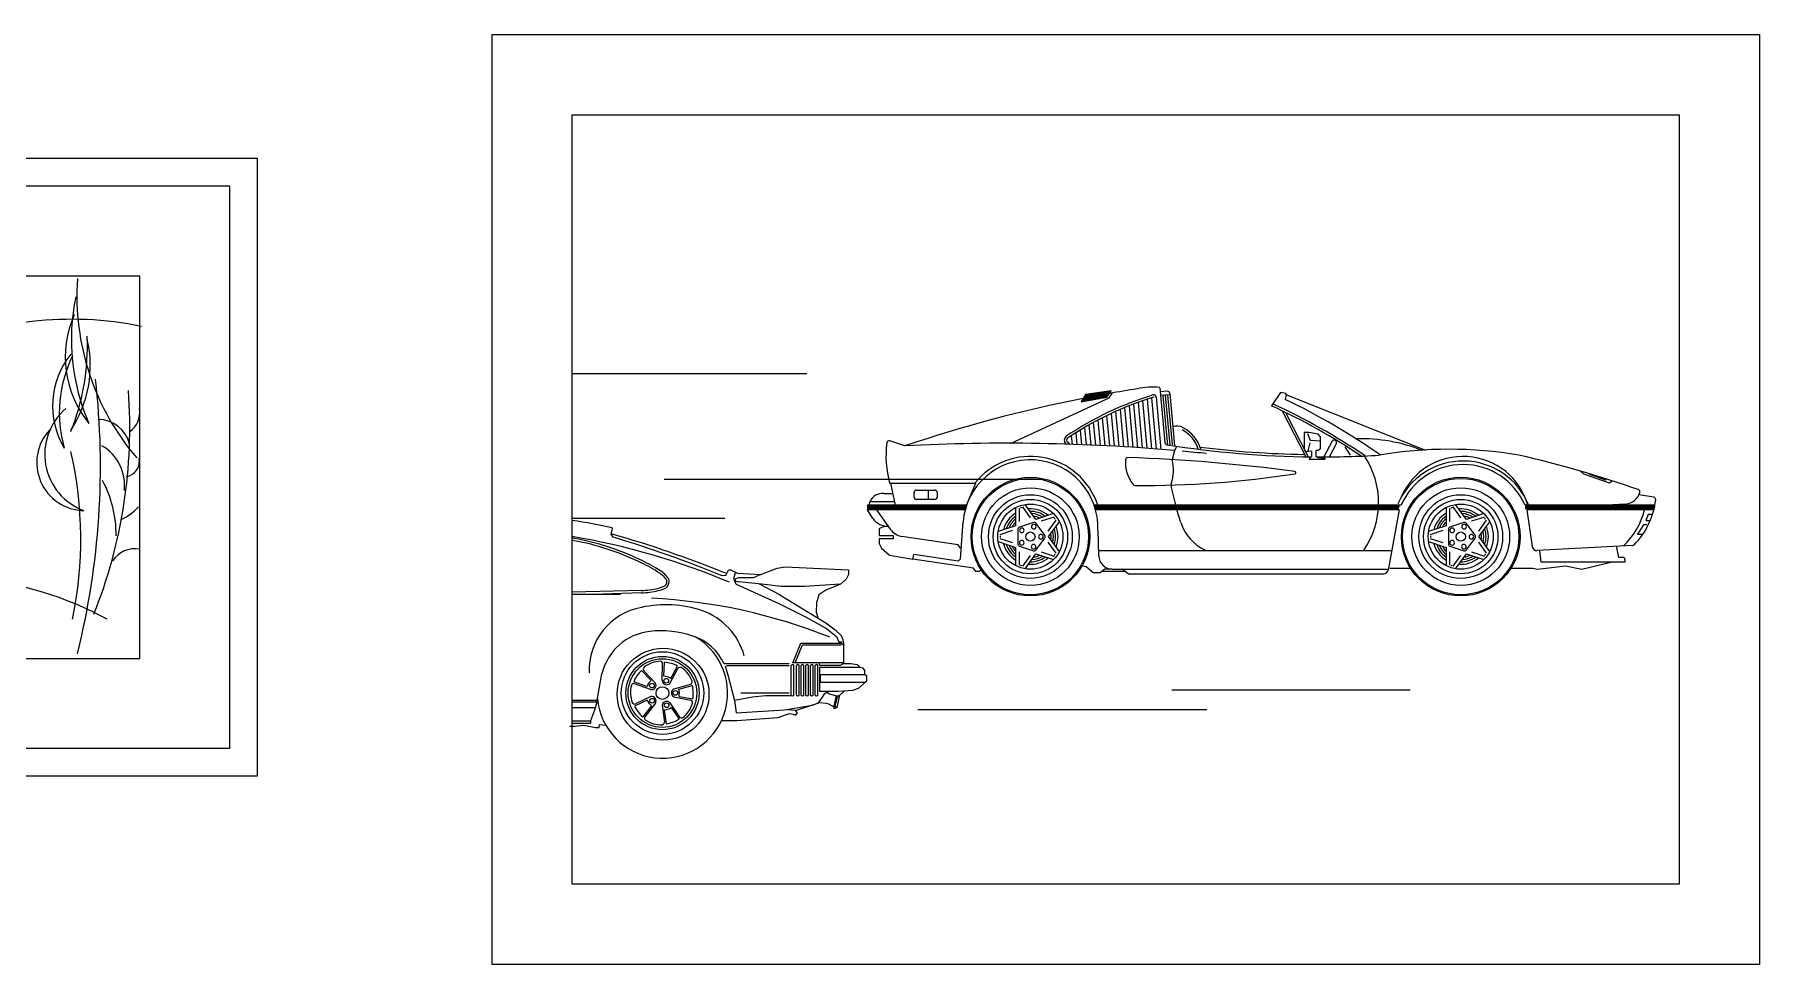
# Model space of a CAD drawing. Header units: millimetres. Extents: x -1666 to 220555, y -7114 to 28673.
# Drawn here: x 55460 to 56225, y 1771 to 2184 of the extents above; entities that cross this region are included whole.
import ezdxf

# ---------------------------------------------------------------- set-up
doc = ezdxf.new("R2010")
doc.units = ezdxf.units.MM
doc.header["$LTSCALE"] = 80
for name, color, linetype in [('2D', 7, 'Continuous'), ('8', 8, 'Continuous'), ('INSERT', 7, 'Continuous')]:
    doc.layers.add(name, color=color, linetype=linetype)

# ---------------------------------------------------------------- blocks, each defined once
blk = doc.blocks.new('LUG', base_point=(24.75, 3.5))
at = {"color": 0, "linetype": 'ByBlock'}
blk.add_circle((24.75, 3.5), 0.5, dxfattribs=at)
blk = doc.blocks.new('*X207')
at = {"color": 0, "linetype": 'ByBlock'}
for p, q in [((157.75, 43.71), (157.75, 43.78)), ((158, 43.23), (158, 43.75)), ((158.25, 42.74), (158.25, 43.71)), ((158.5, 42.37), (158.5, 43.67)), ((158.75, 42.33), (158.75, 43.63)), ((159, 42.29), (159, 43.59)), ((159.25, 42.25), (159.25, 43.55)), ((159.5, 42.21), (159.5, 43.51)), ((159.75, 42.17), (159.75, 43.47)), ((160, 42.13), (160, 43.43)), ((160.25, 42.09), (160.25, 43.39)), ((160.5, 42.05), (160.5, 43.35)), ((160.75, 42.01), (160.75, 43.31)), ((161, 41.97), (161, 43.27)), ((161.25, 41.93), (161.25, 43.23)), ((161.5, 41.9), (161.5, 43.2)), ((161.75, 41.86), (161.75, 43.16)), ((162, 41.82), (162, 43.12)), ((162.25, 41.78), (162.25, 43.08)), ((162.5, 41.74), (162.5, 43.04)), ((162.75, 41.7), (162.75, 43)), ((163, 41.66), (163, 42.96)), ((163.25, 41.62), (163.25, 42.92)), ((163.5, 41.58), (163.5, 42.43)), ((163.75, 41.54), (163.75, 41.88))]:
    blk.add_line(p, q, dxfattribs=at)
blk = doc.blocks.new('C-5CAR06')
at = {"layer": '2D', "color": 0, "linetype": 'ByBlock'}
for p, q in [((-2.46, 9.216), (-2.24, 6.792)), ((-9.099, 6.759), (-4.709, 8.778)), ((-5.767, 8.932), (-5.951, 8.594)), ((-5.951, 8.594), (-4.816, 8.812)), ((-4.624, 9.088), (-5.767, 8.932)), ((-4.816, 8.812), (-4.624, 9.088)), ((-4.709, 8.778), (-4.568, 9.004)), ((-3.834, 8.426), (-3.666, 6.581)), ((-3.634, 8.503), (-3.458, 6.567)), ((-3.435, 8.576), (-3.251, 6.553)), ((-3.235, 8.646), (-3.043, 6.538)), ((-3.034, 8.713), (-2.835, 6.523)), ((-2.834, 8.776), (-2.627, 6.507)), ((-2.631, 8.816), (-2.419, 6.49)), ((-2.134, 9.07), (-2.46, 9.047)), ((-2.018, 8.916), (-2.441, 8.886)), ((-2.327, 8.888), (-2.125, 6.669)), ((-2.224, 8.898), (-2.022, 6.678)), ((-2.121, 8.907), (-1.919, 6.688)), ((-2.024, 8.977), (-1.812, 6.646)), ((2.884, 9.02), (2.486, 8.423)), ((3.142, 8.968), (2.884, 9.02)), ((3.142, 8.916), (3.091, 8.71)), ((3.142, 8.916), (3.142, 8.968)), ((9.335, 6.439), (3.142, 8.916)), ((-5.418, 7.685), (-5.326, 6.674)), ((-5.221, 7.791), (-5.119, 6.664)), ((-5.024, 7.893), (-4.911, 6.654)), ((-4.826, 7.991), (-4.704, 6.643)), ((-4.629, 8.085), (-4.496, 6.631)), ((-4.43, 8.176), (-4.289, 6.62)), ((-4.232, 8.263), (-4.081, 6.607)), ((-4.033, 8.346), (-3.874, 6.594)), ((2.96, 8.2), (4.003, 6.162)), ((3.114, 8.126), (4.12, 6.16)), ((-6.396, 7.095), (-6.362, 6.715)), ((-6.201, 7.221), (-6.155, 6.708)), ((-6.006, 7.344), (-5.948, 6.7)), ((-5.81, 7.461), (-5.74, 6.692)), ((-5.614, 7.575), (-5.533, 6.683)), ((3.931, 7.237), (3.931, 6.472)), ((4.139, 7.237), (3.931, 7.237)), ((4.087, 7.202), (4.208, 6.907)), ((4.556, 7.168), (4.139, 7.237)), ((4.208, 6.907), (4.643, 6.872)), ((4.661, 7.046), (4.556, 7.168)), ((4.661, 6.525), (4.661, 7.046)), ((-13.784, 6.646), (-14.442, 6.865)), ((-6.552, 6.812), (-6.479, 6.713)), ((-1.822, 6.439), (-1.922, 6.039)), ((-1.722, 6.6), (-1.822, 6.439)), ((3.931, 6.472), (4, 6.403)), ((4, 6.403), (4.261, 6.42)), ((4.192, 6.785), (4.105, 6.42)), ((4.154, 6.05), (4.254, 6.163)), ((4.261, 6.42), (4.261, 6.177)), ((4.464, 6.163), (4.559, 6.126)), ((4.469, 6.159), (4.469, 6.454)), ((4.469, 6.454), (4.556, 6.454)), ((4.556, 6.454), (4.661, 6.525)), ((4.559, 6.126), (4.854, 6.108)), ((5.181, 6.863), (4.816, 6.156)), ((5.351, 6.736), (5.06, 6.177)), ((5.998, 6.229), (5.755, 6.612)), ((4.854, 6.05), (4.154, 6.05)), ((4.854, 6.108), (4.854, 6.05)), ((16.337, 5.399), (16.16, 5.55)), ((17.486, 4.988), (16.337, 5.399)), ((17.307, 5.125), (16.583, 5.399)), ((-14.455, 4.995), (-10.636, 4.995)), ((-14.197, 4.014), (-14.403, 4.995)), ((-13.268, 4.685), (-12.442, 4.685)), ((-12.752, 4.685), (-12.752, 4.272)), ((-11.049, 4.014), (-10.636, 4.995)), ((-1.963, 4.957), (-1.958, 4.8)), ((-1.958, 4.8), (-1.767, 4.027)), ((17.335, 5.153), (17.307, 5.125)), ((17.581, 5.071), (17.486, 4.988)), ((-11.049, 4.014), (-15.435, 4.014)), ((-15.435, 4.014), (-15.435, 3.808)), ((-11.049, 3.962), (-15.435, 3.962)), ((-11.049, 3.911), (-15.435, 3.911)), ((-11.049, 3.859), (-15.435, 3.859)), ((-15.332, 4.169), (-15.384, 4.014)), ((-14.248, 4.169), (-15.332, 4.169)), ((-14.713, 4.53), (-14.3, 4.53)), ((-13.371, 4.375), (-13.371, 4.582)), ((-12.442, 4.272), (-13.268, 4.272)), ((-12.339, 4.582), (-12.339, 4.375)), ((-8.864, 3.91), (-8.864, 3.095)), ((-8.709, 3.886), (-8.709, 3.29)), ((-8.201, 3.455), (-8.551, 3.937)), ((-7.961, 3.388), (-8.44, 4.047)), ((8.238, 4.014), (-5.383, 4.014)), ((8.135, 3.962), (-5.365, 3.962)), ((8.122, 3.911), (-5.349, 3.911)), ((8.109, 3.859), (-5.334, 3.859)), ((8.238, 4.014), (5.196, 4.014)), ((8.148, 4.014), (8.096, 3.808)), ((10.23, 3.91), (10.23, 3.095)), ((10.385, 3.886), (10.385, 3.29)), ((10.892, 3.455), (10.542, 3.937)), ((11.132, 3.388), (10.654, 4.047)), ((19.495, 4.014), (13.734, 4.014)), ((19.495, 3.962), (13.734, 3.962)), ((19.474, 3.911), (13.734, 3.911)), ((19.462, 3.859), (13.734, 3.859)), ((13.813, 4.015), (13.872, 3.81)), ((18.211, 4.066), (17.333, 4.014)), ((19.447, 4.367), (18.778, 4.478)), ((-11.101, 3.808), (-15.435, 3.808)), ((-15.197, 3.423), (-15.435, 3.808)), ((-14.423, 2.959), (-15.022, 3.808)), ((-11.307, 1.64), (-11.194, 3.27)), ((-8.864, 3.095), (-9.638, 2.843)), ((-8.072, 3.244), (-8.689, 3.043)), ((-7.187, 3.64), (-7.961, 3.388)), ((-7.575, 2.681), (-7.957, 3.206)), ((-7.161, 3.485), (-7.728, 3.301)), ((-7.414, 2.87), (-7.064, 3.352)), ((-7.404, 2.621), (-6.925, 3.28)), ((8.158, 3.808), (-5.319, 3.808)), ((-1.54, 3.255), (-1.715, 3.808)), ((8.148, 3.808), (7.663, 1.139)), ((10.23, 3.095), (9.455, 2.843)), ((11.022, 3.244), (10.405, 3.043)), ((11.907, 3.64), (11.132, 3.388)), ((11.518, 2.681), (11.137, 3.206)), ((11.932, 3.485), (11.366, 3.301)), ((11.68, 2.87), (12.03, 3.352)), ((11.69, 2.621), (12.169, 3.28)), ((19.449, 3.808), (13.814, 3.808)), ((13.814, 3.808), (14.056, 2.178)), ((18.985, 3.137), (18.727, 2.724)), ((19.14, 3.137), (18.985, 3.137)), ((19.191, 3.601), (19.088, 3.343)), ((19.088, 3.343), (19.294, 3.343)), ((19.346, 3.601), (19.191, 3.601)), ((-14.919, 2.973), (-14.919, 2.672)), ((-14.919, 2.672), (-14.3, 2.672)), ((-14.919, 2.518), (-14.919, 2.311)), ((-14.3, 2.518), (-14.919, 2.518)), ((-14.919, 2.311), (-14.816, 2.105)), ((-14.3, 2.672), (-14.3, 2.518)), ((-11.41, 2.259), (-13.911, 2.625)), ((-9.638, 2.398), (-8.864, 2.146)), ((-9.001, 2.888), (-9.568, 2.703)), ((-9.568, 2.538), (-9.001, 2.354)), ((-8.76, 2.945), (-8.76, 2.296)), ((-7.957, 2.035), (-7.575, 2.56)), ((-7.064, 1.89), (-7.414, 2.372)), ((-6.925, 1.962), (-7.404, 2.621)), ((-5.22, 2.903), (-5.181, 1.774)), ((9.455, 2.398), (10.23, 2.146)), ((10.092, 2.888), (9.526, 2.703)), ((9.526, 2.538), (10.092, 2.354)), ((10.333, 2.945), (10.333, 2.296)), ((11.137, 2.035), (11.518, 2.56)), ((12.03, 1.89), (11.68, 2.372)), ((12.169, 1.962), (11.69, 2.621)), ((18.727, 2.724), (18.933, 2.724)), ((-14.816, 2.105), (-14.455, 1.795)), ((-14.455, 1.795), (-13.427, 1.625)), ((-13.427, 1.625), (-13.377, 1.825)), ((-10.739, 1.227), (-13.427, 1.625)), ((-11.41, 1.537), (-13.377, 1.825)), ((-11.307, 2.105), (-11.41, 2.259)), ((-11.41, 1.537), (-11.307, 1.64)), ((-8.864, 2.146), (-8.864, 1.332)), ((-8.709, 1.951), (-8.709, 1.355)), ((-8.689, 2.198), (-8.072, 1.998)), ((-8.551, 1.304), (-8.201, 1.786)), ((-8.44, 1.194), (-7.961, 1.853)), ((-7.961, 1.853), (-7.187, 1.601)), ((-7.728, 1.94), (-7.161, 1.756)), ((-5.189, 2.001), (7.82, 2.001)), ((10.23, 2.146), (10.23, 1.332)), ((10.385, 1.951), (10.385, 1.355)), ((10.405, 2.198), (11.022, 1.998)), ((10.542, 1.304), (10.892, 1.786)), ((10.654, 1.194), (11.132, 1.853)), ((11.132, 1.853), (11.907, 1.601)), ((11.366, 1.94), (11.932, 1.756)), ((18.505, 2.229), (14.271, 2.002)), ((14.444, 1.485), (14.392, 2.001)), ((17.901, 1.692), (17.798, 2.208)), ((18.133, 1.692), (17.901, 1.692)), ((18.133, 1.692), (18.159, 1.589)), ((18.159, 1.589), (18.159, 1.485)), ((-10.636, 1.073), (-10.739, 1.227)), ((-10.481, 1.073), (-10.636, 1.073)), ((-10.378, 1.176), (-10.481, 1.073)), ((-5.734, 1.279), (-5.94, 1.331)), ((-5.424, 1.021), (-5.734, 1.279)), ((-5.114, 1.021), (-5.424, 1.021)), ((-4.908, 1.176), (-5.114, 1.021)), ((-4.031, 1.073), (-5.011, 1.073)), ((-4.598, 1.176), (-4.908, 1.176)), ((-4.562, 1.176), (7.632, 1.176)), ((-3.876, 0.969), (-4.134, 1.176)), ((-3.876, 0.969), (7.46, 0.969)), ((7.735, 1.227), (8.716, 1.227)), ((13.102, 1.227), (14.082, 1.227)), ((14.082, 1.227), (14.289, 1.176)), ((14.289, 1.176), (15.527, 1.331)), ((18.159, 1.485), (14.444, 1.485)), ((15.527, 1.331), (16.25, 1.176)), ((16.25, 1.176), (17.54, 1.485))]:
    blk.add_line(p, q, dxfattribs=at)
for centre, radius in [((-8.211, 2.621), 2.632), ((-8.211, 2.621), 2.58), ((-8.211, 2.621), 2.167), ((10.883, 2.621), 2.632), ((10.883, 2.621), 2.58), ((10.883, 2.621), 2.167), ((-8.211, 2.621), 1.858), ((-8.211, 2.621), 1.651), ((-8.211, 2.621), 1.445), ((10.883, 2.621), 1.858), ((10.883, 2.621), 1.651), ((10.883, 2.621), 1.445), ((-8.211, 2.621), 0.206), ((10.883, 2.621), 0.206)]:
    blk.add_circle(centre, radius, dxfattribs=at)
for centre, radius, start, end in [((-2.784, 6.242), 3.012, 83.91559, 103.17554), ((6.215, -52.606), 62.536, 101.13755, 108.65049), ((1.22, -4.433), 13.92, 106.62869, 124.26177), ((1.22, -4.433), 13.817, 106.62869, 124.26177), ((6.215, -52.606), 62.536, 98.90924, 100.05794), ((-2.734, 8.806), 0.103, 5.19443, 106.62869), ((-2.126, 8.967), 0.103, 5.19443, 94.11851), ((-9.249, -17.224), 28.204, 56.12535, 65.41162), ((-9.249, -17.224), 28.307, 55.84231, 65.37815), ((-9.249, -17.224), 28.72, 54.75983, 64.55367), ((-6.5, 6.901), 0.206, 124.26177, 239.656), ((-6.5, 6.901), 0.103, 124.26177, 239.656), ((-1.695, 7.044), 0.483, 56.98293, 113.55422), ((-2.163, 6.054), 1.471, 17.63669, 62.31922), ((-2.163, 6.054), 1.575, 16.38766, 62.31922), ((5.265, 6.797), 0.106, 324.96052, 141.98603), ((6.476, -0.331), 7.291, 68.23116, 91.86758), ((-10.191, 6.182), 4.426, 172.22597, 195.56917), ((-14.474, 6.767), 0.103, 71.56505, 172.22597), ((-9.273, -79.014), 85.779, 85.01644, 93.0145), ((-8.211, 3.034), 3.148, 18.14817, 141.46806), ((-3.887, 6.025), 0.103, 88.81286, 175.60993), ((-6.564, -71.251), 77.426, 82.51124, 88.01667), ((-2.137, 6.801), 0.103, 185.19443, 260.93275), ((4.69, 49.581), 43.424, 260.93275, 269.43072), ((-9.273, -79.014), 85.779, 84.05694, 84.78726), ((4.69, 49.581), 43.321, 262.87351, 269.02065), ((4.69, 49.581), 43.424, 269.70122, 273.40644), ((3.486, 4.125), 3.752, 325.68856, 33.95433), ((10.367, -11.798), 18.294, 80.25604, 99.74396), ((10.986, 3.188), 2.993, 16.01339, 156.63721), ((2.614, -41.32), 48.775, 70.67068, 77.14768), ((-8.211, 3.034), 2.993, 357.50472, 175.47828), ((-2.421, 5.912), 1.573, 175.60993, 218.62604), ((-3.216, 48.776), 43.886, 269.53998, 278.8423), ((-3.672, 5.564), 1.813, 340.46284, 15.19382), ((3.521, 5.463), 0.0516, 279.66458, 83.30165), ((10.986, 2.827), 3.148, 22.15102, 156.63721), ((10.986, 2.827), 2.993, 23.36279, 156.63721), ((-13.268, 4.582), 0.103, 90, 180), ((-12.442, 4.582), 0.103, 0, 90), ((-3.57, 4.995), 0.103, 218.62604, 270.37307), ((18.73, 4.606), 0.103, 341.65846, 73.90918), ((-14.785, 3.943), 0.591, 82.95249, 157.56039), ((-13.268, 4.375), 0.103, 180, 270), ((-12.442, 4.375), 0.103, 270, 0), ((-8.211, 2.621), 1.342, 106.56195, 109.43805), ((-8.211, 2.621), 1.229, 50.09234, 93.90766), ((10.883, 2.621), 1.342, 106.56195, 109.43805), ((10.883, 2.621), 1.229, 50.09234, 93.90766), ((18.115, 4.81), 0.751, 277.33438, 341.65846), ((16.154, 4.652), 3.402, 315.32213, 353.27528), ((19.43, 4.265), 0.103, 353.27528, 80.53768), ((-14.523, 3.9), 0.826, 215.21759, 271.26706), ((-14.523, 2.249), 0.826, 88.73294, 118.68766), ((-8.211, 2.621), 1.229, 122.09234, 165.90766), ((-8.211, 2.621), 1.121, 125.63671, 162.36329), ((-8.211, 2.621), 1.023, 129.65575, 158.34425), ((-8.211, 2.621), 0.92, 135.21649, 152.78351), ((-8.211, 2.621), 1.121, 53.63671, 90.36329), ((-8.211, 2.621), 1.023, 57.65575, 86.34425), ((-8.04, 3.146), 0.103, 36, 108), ((-8.211, 2.621), 0.92, 63.21649, 80.78351), ((-8.211, 2.621), 1.342, 34.56195, 37.43805), ((-8.211, 2.621), 1.229, 338.09234, 21.90766), ((0.486, 3.924), 2.132, 198.28704, 243.62794), ((10.883, 2.621), 1.229, 122.09234, 165.90766), ((10.883, 2.621), 1.121, 125.63671, 162.36329), ((10.883, 2.621), 1.023, 129.65575, 158.34425), ((10.883, 2.621), 0.92, 135.21649, 152.78351), ((10.883, 2.621), 1.121, 53.63671, 90.36329), ((10.883, 2.621), 1.023, 57.65575, 86.34425), ((11.053, 3.146), 0.103, 36, 108), ((10.883, 2.621), 0.92, 63.21649, 80.78351), ((10.883, 2.621), 1.342, 34.56195, 37.43805), ((10.883, 2.621), 1.229, 338.09234, 21.90766), ((15.741, 4.652), 3.402, 314.08152, 345.63571), ((-13.749, 3.435), 0.826, 215.21759, 258.69007), ((-8.211, 2.621), 1.342, 178.56195, 181.43805), ((-8.211, 2.621), 1.229, 194.09234, 237.90766), ((-8.657, 2.945), 0.103, 108, 180), ((-8.657, 2.296), 0.103, 180, 252), ((-7.659, 2.621), 0.103, 324, 36), ((-8.211, 2.621), 0.92, 351.21649, 8.78351), ((-8.211, 2.621), 1.023, 345.65575, 14.34425), ((-8.211, 2.621), 1.121, 341.63671, 18.36329), ((10.883, 2.621), 1.342, 178.56195, 181.43805), ((10.883, 2.621), 1.229, 194.09234, 237.90766), ((10.436, 2.945), 0.103, 108, 180), ((10.436, 2.296), 0.103, 180, 252), ((11.435, 2.621), 0.103, 324, 36), ((10.883, 2.621), 0.92, 351.21649, 8.78351), ((10.883, 2.621), 1.023, 345.65575, 14.34425), ((10.883, 2.621), 1.121, 341.63671, 18.36329), ((-8.211, 2.621), 1.121, 197.63671, 234.36329), ((-8.211, 2.621), 1.023, 201.65575, 230.34425), ((-8.211, 2.621), 0.92, 207.21649, 224.78351), ((-8.211, 2.621), 1.229, 266.09234, 309.90766), ((-8.211, 2.621), 1.121, 269.63671, 306.36329), ((-8.211, 2.621), 1.023, 273.65575, 302.34425), ((-8.04, 2.096), 0.103, 252, 324), ((-8.211, 2.621), 0.92, 279.21649, 296.78351), ((-8.211, 2.621), 1.342, 322.56195, 325.43805), ((-4.562, 1.795), 0.619, 181.9827, 270), ((10.883, 2.621), 1.121, 197.63671, 234.36329), ((10.883, 2.621), 1.023, 201.65575, 230.34425), ((10.883, 2.621), 0.92, 207.21649, 224.78351), ((10.883, 2.621), 1.229, 266.09234, 309.90766), ((10.883, 2.621), 1.121, 269.63671, 306.36329), ((10.883, 2.621), 1.023, 273.65575, 302.34425), ((11.053, 2.096), 0.103, 252, 324), ((10.883, 2.621), 0.92, 279.21649, 296.78351), ((10.883, 2.621), 1.342, 322.56195, 325.43805), ((14.26, 2.208), 0.206, 188.45128, 273.07126), ((18.499, 2.332), 0.103, 273.07126, 315.32213), ((-8.211, 2.621), 1.342, 250.56195, 253.43805), ((7.46, 1.176), 0.206, 270, 349.69515), ((10.883, 2.621), 1.342, 250.56195, 253.43805)]:
    blk.add_arc(centre, radius, start, end, dxfattribs=at)
at = {"layer": '2D', "color": 0, "linetype": 'ByBlock', "xscale": -0.2064174, "yscale": 0.2064174, "zscale": 0.2064174}
blk.add_blockref('*X207', (27.912, 0.041), dxfattribs=at)
for p, rotation in [((-8.062, 3.067), 161.5884946894906), ((11.031, 3.067), 161.5884946894906), ((-8.593, 2.347), 305.5884946894906), ((-8.589, 2.9), 233.5884946894906), ((-8.069, 2.172), 17.58849468949061), ((-7.74, 2.617), 89.5884946894906), ((10.5, 2.347), 305.5884946894906), ((10.504, 2.9), 233.5884946894906), ((11.025, 2.172), 17.58849468949061), ((11.353, 2.617), 89.5884946894906)]:
    blk.add_blockref('LUG', p, dxfattribs=dict(at, rotation=rotation))

msp = doc.modelspace()

# ---------------------------------------------------------------- linework, layer by layer
at = {"color": 4}
for points in [[(56225.218, 2183.605), (56225.218, 1771.016), (55662.96, 1771.016), (55662.96, 2183.605)], [(55132.497, 2128.601), (55132.497, 1854.648), (55558.862, 1854.648), (55558.862, 2128.601)], [(55184.677, 2076.421), (55184.677, 1906.828), (55506.681, 1906.828), (55506.681, 2076.421)]]:
    msp.add_lwpolyline(points, close=True, dxfattribs=at)
at = {"color": 8}
msp.add_lwpolyline([(56189.65, 2148.037), (56189.65, 1806.584), (55698.528, 1806.584), (55698.528, 2148.037)], close=True, dxfattribs=at)
at = {"layer": '8'}
for p, q in [((55698.626, 1969.065), (55766.2, 1969.065)), ((55715.763, 1961.886), (55716.427, 1964.34)), ((55716.591, 1960.634), (55715.763, 1961.886)), ((55716.427, 1964.34), (55716.258, 1964.669)), ((55766.707, 1943.605), (55767.754, 1945.941)), ((55769.029, 1945.902), (55767.754, 1945.941)), ((55769.029, 1945.902), (55771.806, 1944.589)), ((55770.774, 1944.847), (55770, 1942.009)), ((55771.806, 1944.589), (55782.127, 1944.073)), ((55782.127, 1944.073), (55778.772, 1942.525)), ((55782.127, 1944.073), (55789.351, 1946.912)), ((55789.351, 1946.912), (55792.964, 1947.428)), ((55792.964, 1947.428), (55821.088, 1946.138)), ((55821.088, 1944.073), (55820.056, 1942.009)), ((55821.088, 1946.138), (55821.088, 1944.073)), ((55729.122, 1936.881), (55698.528, 1936.216)), ((55766.707, 1943.605), (55765.028, 1943.442)), ((55770, 1942.009), (55771.29, 1939.687)), ((55772.064, 1942.525), (55770.774, 1942.009)), ((55770.774, 1942.009), (55770.774, 1940.977)), ((55782.643, 1939.687), (55770.774, 1940.977)), ((55771.29, 1939.687), (55790.125, 1931.172)), ((55778.772, 1942.525), (55772.064, 1942.525)), ((55790.641, 1935.043), (55781.602, 1939.8)), ((55791.157, 1938.655), (55782.643, 1939.687)), ((55801.478, 1938.655), (55791.157, 1938.655)), ((55817.476, 1939.687), (55801.478, 1938.655)), ((55811.025, 1937.107), (55807.929, 1935.043)), ((55817.476, 1939.687), (55811.025, 1937.107)), ((55820.056, 1942.009), (55817.476, 1939.687)), ((55698.528, 1935.301), (55719.943, 1935.301)), ((55729.177, 1935.85), (55712.078, 1935.301)), ((55790.125, 1931.172), (55801.994, 1925.238)), ((55790.641, 1935.043), (55811.025, 1922.658)), ((55806.897, 1931.43), (55806.639, 1927.302)), ((55807.929, 1935.043), (55806.897, 1931.43)), ((55801.994, 1925.238), (55811.283, 1920.077)), ((55806.639, 1927.302), (55807.671, 1924.464)), ((55811.025, 1922.658), (55815.153, 1919.561)), ((55796.318, 1904.854), (55799.93, 1913.627)), ((55799.93, 1913.627), (55817.734, 1913.627)), ((55811.283, 1920.077), (55815.67, 1916.465)), ((55815.153, 1919.561), (55817.734, 1916.981)), ((55815.67, 1916.465), (55816.702, 1914.143)), ((55816.702, 1914.143), (55818.25, 1914.143)), ((55817.734, 1916.981), (55818.508, 1915.175)), ((55817.734, 1913.627), (55818.766, 1912.853)), ((55818.508, 1915.175), (55818.766, 1913.627)), ((55818.766, 1913.627), (55818.766, 1904.596)), ((55797.35, 1904.854), (55800.644, 1912.853)), ((55800.644, 1912.853), (55817.734, 1912.853)), ((55709.623, 1888.341), (55711.687, 1899.952)), ((55733.476, 1896.987), (55729.203, 1901.45)), ((55735.431, 1895.819), (55730.282, 1901.354)), ((55738.415, 1896.949), (55738.605, 1904.506)), ((55739.126, 1898.913), (55739.37, 1905.088)), ((55741.734, 1895.729), (55745.406, 1902.337)), ((55742.24, 1897.95), (55745.165, 1903.393)), ((55794.77, 1904.338), (55765.871, 1904.338)), ((55766.387, 1903.564), (55767.677, 1898.92)), ((55794.77, 1903.564), (55766.903, 1903.564)), ((55767.677, 1898.92), (55770.516, 1888.083)), ((55796.318, 1904.08), (55795.544, 1903.564)), ((55795.544, 1903.564), (55795.544, 1890.663)), ((55818.766, 1904.854), (55796.318, 1904.854)), ((55796.834, 1903.822), (55796.318, 1904.08)), ((55796.834, 1890.405), (55796.834, 1903.822)), ((55798.64, 1904.08), (55797.866, 1903.564)), ((55797.866, 1903.564), (55797.866, 1890.663)), ((55799.156, 1903.822), (55798.64, 1904.08)), ((55799.156, 1890.405), (55799.156, 1903.822)), ((55800.704, 1904.08), (55799.93, 1903.564)), ((55799.93, 1903.564), (55799.93, 1890.663)), ((55801.22, 1903.822), (55800.704, 1904.08)), ((55801.22, 1890.405), (55801.22, 1903.822)), ((55802.768, 1904.08), (55801.994, 1903.564)), ((55801.994, 1903.564), (55801.994, 1890.663)), ((55803.284, 1903.822), (55802.768, 1904.08)), ((55803.284, 1890.405), (55803.284, 1903.822)), ((55804.833, 1904.08), (55804.059, 1903.564)), ((55804.059, 1903.564), (55804.059, 1890.663)), ((55805.349, 1903.822), (55804.833, 1904.08)), ((55805.349, 1890.405), (55805.349, 1903.822)), ((55806.897, 1904.08), (55806.123, 1903.564)), ((55806.123, 1903.564), (55806.123, 1890.663)), ((55807.413, 1903.822), (55806.897, 1904.08)), ((55807.413, 1890.405), (55807.413, 1903.822)), ((55808.187, 1903.822), (55808.187, 1904.854)), ((55808.187, 1903.822), (55817.476, 1903.822)), ((55808.187, 1902.79), (55808.187, 1892.211)), ((55826.248, 1902.79), (55808.187, 1902.79)), ((55808.703, 1896.081), (55808.703, 1899.694)), ((55808.703, 1899.694), (55828.313, 1899.694)), ((55817.476, 1903.822), (55818.766, 1904.596)), ((55818.766, 1904.596), (55822.12, 1904.596)), ((55822.12, 1904.596), (55824.958, 1904.08)), ((55824.958, 1904.08), (55826.248, 1902.79)), ((55827.539, 1902.532), (55826.248, 1902.79)), ((55828.313, 1901.5), (55827.539, 1902.532)), ((55828.313, 1899.694), (55828.313, 1901.5)), ((55828.313, 1899.694), (55829.087, 1899.178)), ((55829.087, 1899.178), (55829.087, 1896.597)), ((55731.598, 1894.322), (55725.8, 1896.462)), ((55733.246, 1893.04), (55726.118, 1895.556)), ((55743.73, 1893.241), (55750.977, 1895.395)), ((55745.818, 1893.172), (55751.766, 1894.848)), ((55794.77, 1891.437), (55773.354, 1891.437)), ((55795.544, 1890.663), (55796.06, 1890.147)), ((55796.06, 1890.147), (55796.834, 1890.405)), ((55797.866, 1890.663), (55798.382, 1890.147)), ((55798.382, 1890.147), (55799.156, 1890.405)), ((55799.93, 1890.663), (55800.446, 1890.147)), ((55800.446, 1890.147), (55801.22, 1890.405)), ((55801.994, 1890.663), (55802.51, 1890.147)), ((55802.51, 1890.147), (55803.284, 1890.405)), ((55804.059, 1890.663), (55804.575, 1890.147)), ((55804.575, 1890.147), (55805.349, 1890.405)), ((55806.123, 1890.663), (55806.639, 1890.147)), ((55806.639, 1890.147), (55807.413, 1890.405)), ((55808.187, 1892.211), (55816.444, 1892.211)), ((55828.313, 1896.081), (55808.703, 1896.081)), ((55809.477, 1889.631), (55810.509, 1891.179)), ((55810.509, 1891.179), (55811.541, 1891.953)), ((55811.541, 1891.953), (55812.057, 1891.179)), ((55812.057, 1891.179), (55815.67, 1890.147)), ((55815.67, 1890.147), (55816.702, 1890.405)), ((55816.444, 1892.211), (55823.152, 1892.727)), ((55816.702, 1890.405), (55816.96, 1889.889)), ((55816.96, 1890.147), (55819.282, 1892.469)), ((55823.152, 1892.727), (55825.732, 1893.759)), ((55825.732, 1893.759), (55828.313, 1896.081)), ((55829.087, 1896.597), (55828.313, 1896.081)), ((55698.528, 1888.341), (55709.623, 1888.341)), ((55698.528, 1887.567), (55709.623, 1887.567)), ((55698.528, 1884.986), (55708.849, 1884.986)), ((55708.849, 1884.986), (55706.526, 1879.052)), ((55708.849, 1884.986), (55709.623, 1887.567)), ((55709.623, 1887.567), (55709.623, 1888.341)), ((55731.684, 1888.354), (55726.119, 1885.669)), ((55733.399, 1889.852), (55726.544, 1886.666)), ((55733.637, 1885.744), (55729.811, 1880.892)), ((55735.367, 1886.915), (55730.771, 1880.913)), ((55738.445, 1886.076), (55739.357, 1878.572)), ((55739.341, 1883.981), (55740.174, 1877.86)), ((55741.846, 1887.04), (55746.135, 1880.814)), ((55742.426, 1885.033), (55745.859, 1879.894)), ((55743.596, 1889.708), (55751.015, 1888.257)), ((55745.865, 1889.912), (55751.945, 1888.813)), ((55778.514, 1889.631), (55770.516, 1888.083)), ((55770.516, 1888.083), (55771.29, 1882.664)), ((55771.29, 1882.664), (55792.706, 1883.954)), ((55784.191, 1890.147), (55778.514, 1889.631)), ((55795.286, 1890.147), (55784.191, 1890.147)), ((55792.706, 1883.954), (55805.091, 1886.018)), ((55797.608, 1883.696), (55793.996, 1883.954)), ((55797.608, 1883.696), (55807.929, 1887.051)), ((55798.382, 1882.664), (55797.608, 1883.696)), ((55797.608, 1881.632), (55798.382, 1882.664)), ((55805.091, 1886.018), (55807.929, 1887.309)), ((55807.929, 1887.309), (55809.477, 1889.631)), ((55811.283, 1886.793), (55808.187, 1887.051)), ((55812.315, 1886.534), (55811.283, 1886.793)), ((55814.637, 1885.244), (55812.315, 1886.534)), ((55814.637, 1885.76), (55815.67, 1890.147)), ((55814.637, 1884.47), (55814.637, 1885.76)), ((55815.928, 1884.986), (55814.637, 1884.47)), ((55815.153, 1885.502), (55816.186, 1889.631)), ((55815.153, 1885.502), (55815.412, 1884.986)), ((55816.96, 1889.889), (55815.928, 1884.986)), ((55816.186, 1889.631), (55816.444, 1889.889)), ((55697.496, 1876.73), (55699.56, 1876.73)), ((55698.528, 1879.052), (55706.526, 1879.052)), ((55698.528, 1878.02), (55706.526, 1878.02)), ((55699.56, 1876.73), (55703.688, 1877.246)), ((55703.688, 1877.246), (55708.849, 1876.214)), ((55706.526, 1879.052), (55706.526, 1878.02)), ((55708.849, 1876.214), (55710.397, 1876.214)), ((55710.397, 1876.214), (55710.655, 1877.504)), ((55710.655, 1877.504), (55713.493, 1877.246)), ((55764.839, 1879.31), (55771.548, 1879.31)), ((55771.548, 1879.31), (55789.867, 1880.6)), ((55789.867, 1880.6), (55793.48, 1881.89)), ((55793.48, 1881.89), (55795.028, 1882.406)), ((55795.028, 1882.406), (55796.576, 1882.148)), ((55796.576, 1882.148), (55797.608, 1881.632))]:
    msp.add_line(p, q, dxfattribs=at)
for centre, radius in [((55738.779, 1890.921), 20.384), ((55738.521, 1891.437), 18.32), ((55738.521, 1891.437), 16.255), ((55738.521, 1891.437), 15.223), ((55740.221, 1896.903), 1.032), ((55733.847, 1894.743), 1.032), ((55738.521, 1891.437), 2.838), ((55744.245, 1891.51), 1.032), ((55733.933, 1888.014), 1.032), ((55740.359, 1886.015), 1.032)]:
    msp.add_circle(centre, radius, dxfattribs=at)
for centre, radius, start, end in [((55658.389, 1709.122), 262.018, 77.240493, 81.188108), ((55645.644, 1649.844), 315.494, 67.142751, 80.350432), ((55647.858, 1678.877), 285.877, 79.595245, 79.790875), ((55647.858, 1678.877), 284.845, 79.595245, 79.753485), ((55678.648, 1846.558), 115.393, 64.466476, 79.595245), ((55585.779, 1503.005), 477.117, 67.692205, 74.175677), ((55568.656, 1467.026), 515.3, 67.599278, 73.316463), ((55678.648, 1846.558), 114.361, 64.466476, 79.595245), ((55700.012, 1887.853), 67.906, 57.764317, 65.713068), ((55700.012, 1887.853), 68.938, 57.764317, 65.713068), ((55729.204, 1932.957), 14.198, 39.434718, 60.323244), ((55729.204, 1932.957), 15.23, 39.434718, 60.323244), ((55725.557, 1989.75), 52.989, 273.858106, 281.846482), ((55725.557, 1989.75), 54.021, 273.858106, 281.846482), ((55733.308, 1951.349), 13.818, 283.077565, 296.666191), ((55733.308, 1951.349), 14.85, 283.077565, 296.666191), ((55738.157, 1940.861), 2.301, 306.021289, 28.959654), ((55738.157, 1940.861), 3.333, 306.021289, 28.959654), ((55734.208, 1901.647), 28.226, 100.154267, 182.526117), ((55740.131, 1880.368), 50.258, 71.320404, 102.524685), ((55721.616, 1688.372), 245.416, 68.180884, 87.196606), ((55745.981, 1899.845), 29.943, 15.706454, 69.98762), ((55738.521, 1891.437), 28.898, 184.945257, 59.815951), ((55735.575, 1894.419), 24.521, 96.393763, 166.959997), ((55737.858, 1874.046), 45.021, 71.429181, 96.393763), ((55744.856, 1894.876), 23.047, 24.239041, 71.429181), ((55738.521, 1891.437), 13.678, 132.940099, 158.443165), ((55731.038, 1902.057), 1.032, 129.511894, 222.931559), ((55737.949, 1893.677), 11.894, 91.977869, 129.511894), ((55737.574, 1904.532), 1.032, 358.558203, 91.977869), ((55738.521, 1891.437), 7.5, 60.272748, 85.375062), ((55738.521, 1891.437), 13.678, 60.940099, 86.443165), ((55746.308, 1901.835), 1.032, 57.511894, 150.931559), ((55740.474, 1892.674), 11.894, 19.977869, 57.511894), ((55736.214, 1891.585), 11.894, 163.977869, 201.511894), ((55725.774, 1894.582), 1.032, 70.558203, 163.977869), ((55738.521, 1891.437), 7.5, 132.272748, 157.375062), ((55733.748, 1894.893), 1.921, 254.848887, 28.797034), ((55740.334, 1897.044), 1.921, 182.848887, 316.797034), ((55744.414, 1891.446), 1.921, 110.848887, 244.797034), ((55738.521, 1891.437), 7.5, 348.272748, 13.375062), ((55750.682, 1896.385), 1.032, 286.558203, 19.977869), ((55738.521, 1891.437), 13.678, 348.940099, 14.443165), ((55726.109, 1887.602), 1.032, 201.511894, 294.931559), ((55738.521, 1891.437), 13.678, 204.940099, 230.443165), ((55738.521, 1891.437), 7.5, 204.272748, 229.375062), ((55733.759, 1887.966), 1.921, 326.848887, 100.797034), ((55740.351, 1885.835), 1.921, 38.848887, 172.797034), ((55738.521, 1891.437), 7.5, 276.272748, 301.375062), ((55740.301, 1889.961), 11.894, 307.977869, 345.511894), ((55750.817, 1887.244), 1.032, 345.511894, 78.931559), ((55731.59, 1880.286), 1.032, 142.558203, 235.977869), ((55737.668, 1889.288), 11.894, 235.977869, 273.511894), ((55738.333, 1878.447), 1.032, 273.511894, 6.931559), ((55738.521, 1891.437), 13.678, 276.940099, 302.443165), ((55746.985, 1881.4), 1.032, 214.558203, 307.977869)]:
    msp.add_arc(centre, radius, start, end, dxfattribs=at)
at = {"layer": 'INSERT', "color": 9}
for p, q in [((55698.626, 2033.141), (55802.585, 2033.141)), ((55739.236, 1986.383), (55907.304, 1986.383))]:
    msp.add_line(p, q, dxfattribs=at)
at = {"layer": 'INSERT', "color": 8}
for p, q in [((55964.481, 1892.867), (56070.173, 1892.867)), ((55851.859, 1884.208), (55980.075, 1884.208))]:
    msp.add_line(p, q, dxfattribs=at)
msp.add_lwpolyline([(55144.835, 2116.263), (55144.835, 1866.986), (55546.524, 1866.986), (55546.524, 2116.263)], close=True, dxfattribs=at)
for centre, radius, start, end in [((55589.819, 2067.813), 111.113, 176.139442, 220.4444), ((55569.238, 2048.323), 92.961, 168.242926, 203.630293), ((55520.364, 2040.55), 46.763, 156.448146, 219.095367), ((55476.401, 1901.781), 155.477, 78.480652, 114.57242), ((55380.426, 2045.708), 102.994, 338.171192, 2.24725), ((55433.561, 2036.608), 51.132, 326.169615, 13.20313), ((55504.19, 2018.835), 36.281, 140.897218, 211.067528), ((55527.97, 2015.811), 57.059, 153.81685, 195.969787), ((55146.462, 1992.005), 342.731, 345.962231, 6.49419), ((55279.036, 2009.236), 223.174, 338.209309, 4.220164), ((55491.078, 1997.349), 26.614, 130.356821, 249.78165), ((55487.976, 1998.232), 14.623, 14.531609, 88.725711), ((55495.978, 2016.113), 10.686, 305.16011, 7.699097), ((55482.256, 1993.71), 21.338, 137.442894, 268.990041), ((55307.45, 1959.768), 173.012, 348.13648, 12.988051), ((55479.666, 1983.625), 20.251, 353.417958, 59.752018), ((55499.766, 1994.21), 6.696, 276.862375, 12.365143), ((55445.279, 1961.764), 50.854, 359.396309, 28.124663), ((55487.075, 1991.685), 25.933, 295.446168, 317.014705), ((55504.361, 1943.887), 11.557, 78.993428, 147.967369), ((55420.64, 1793.745), 148.749, 61.284563, 108.965304)]:
    msp.add_arc(centre, radius, start, end, dxfattribs=at)

# ---------------------------------------------------------------- block references
at = {"layer": '8', "xscale": 10, "yscale": 10, "zscale": 10}
msp.add_blockref('C-5CAR06', (55983.847, 1934.629), dxfattribs=at)

doc.saveas('drawing.dxf')
